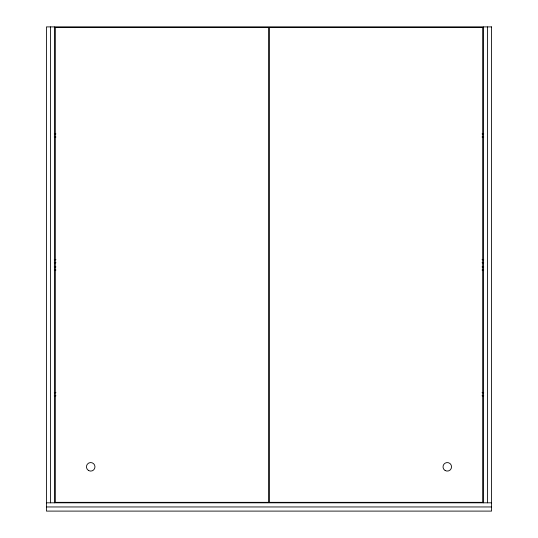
<?xml version="1.0" encoding="UTF-8"?>
<svg xmlns="http://www.w3.org/2000/svg" width="538" height="538" viewBox="0 0 538 538"><rect width="100%" height="100%" fill="white"/><g stroke="black" fill="none" stroke-linecap="round" stroke-linejoin="round"><path stroke-width="0.81" d="M54.271 133.922L55.945 133.922M482.055 133.922L483.729 133.922M54.271 137.002L55.945 137.002M482.055 137.002L483.729 137.002M54.271 259.706L55.945 259.706M482.055 259.706L483.729 259.706M54.271 262.786L55.945 262.786M482.055 262.786L483.729 262.786M54.271 266.929L55.945 266.929M482.055 266.929L483.729 266.929M54.271 270.009L55.945 270.009M482.055 270.009L483.729 270.009M54.271 392.713L55.945 392.713M482.055 392.713L483.729 392.713M54.271 395.793L55.945 395.793M482.055 395.793L483.729 395.793M46.436 502.815L491.564 502.815M46.436 506.957L491.564 506.957M487.421 26.9L487.421 502.815M483.279 26.9L483.279 502.815M54.721 26.9L54.721 502.815M50.579 26.9L50.579 502.815M491.564 26.9L46.436 26.9L46.436 511.1L491.564 511.1L491.564 26.9M268.765 27.371L55.192 27.371L55.192 502.337L268.765 502.337L268.765 27.371M482.808 27.371L269.235 27.371L269.235 502.337L482.808 502.337L482.808 27.371M445.155 470.521A4.264 4.264 0 0 0 451.557 466.823A4.264 4.264 0 0 0 445.155 463.131A4.264 4.264 0 0 0 445.155 470.521M88.575 470.521A4.264 4.264 0 0 0 94.977 466.823A4.264 4.264 0 0 0 88.575 463.131A4.264 4.264 0 0 0 88.575 470.521"/></g></svg>
